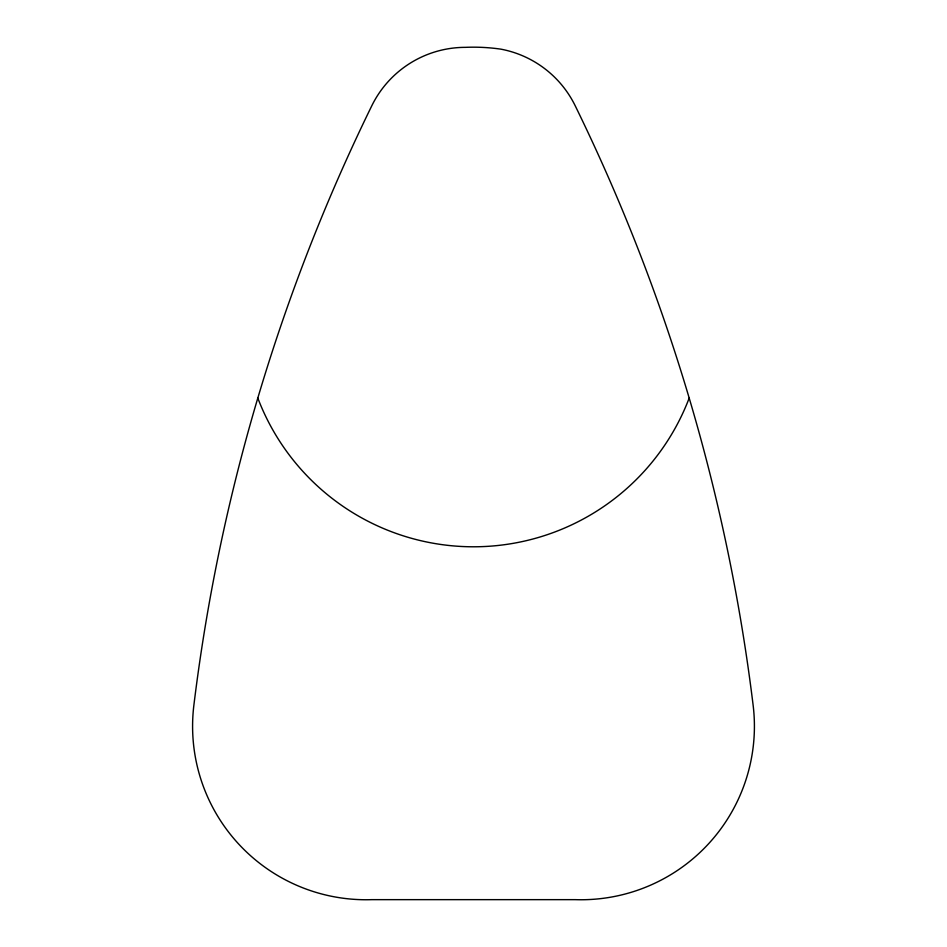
<?xml version="1.0" encoding="UTF-8"?>
<svg xmlns="http://www.w3.org/2000/svg" width="947" height="947" viewBox="0 0 947 947"><rect width="100%" height="100%" fill="white"/><g stroke="black" fill="none" stroke-linecap="round" stroke-linejoin="round"><path stroke-width="1.42" d="M689.191 398.048A230.76 230.76 0 0 1 257.809 398.048A1885.015 1885.015 0 0 0 193.875 705.207A173.455 173.455 0 0 0 371.804 899.65L575.196 899.65A173.455 173.455 0 0 0 753.125 705.207A1885.086 1885.086 0 0 0 575.196 105.756A104.229 104.229 0 0 0 500.845 49.149A191.069 191.069 0 0 0 465.415 47.35A104.229 104.229 0 0 0 371.804 105.756A1885.122 1885.122 0 0 0 257.809 398.06"/></g></svg>
